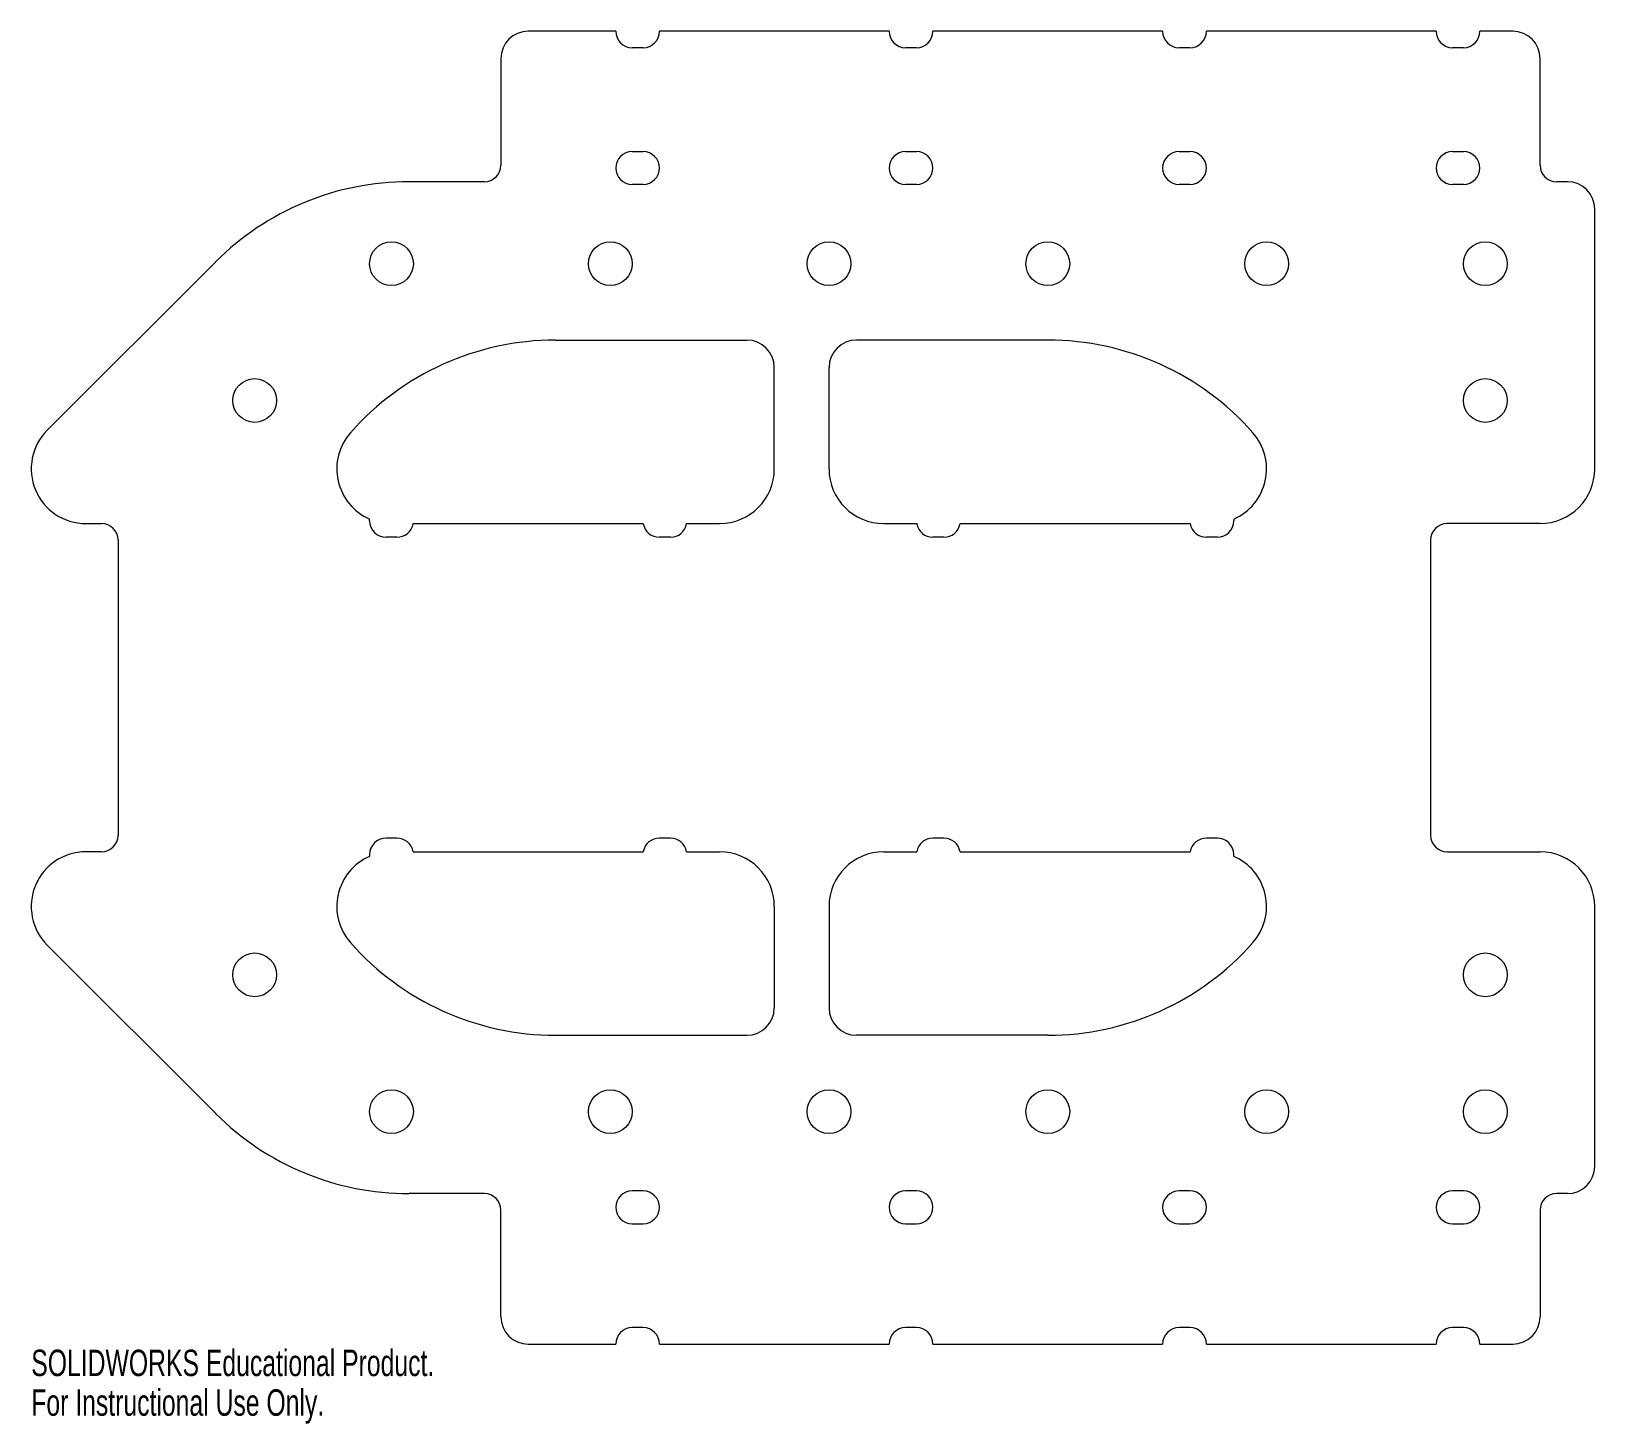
# Model space of a CAD drawing. Header units: millimetres. Extents: x -136 to 150, y -135 to 120.
import ezdxf

# ---------------------------------------------------------------- set-up
doc = ezdxf.new("R2010")
doc.units = ezdxf.units.MM
doc.styles.add('SLDTEXTSTYLE0', font='TXT', dxfattribs={"width": 0.7})

msp = doc.modelspace()

# ---------------------------------------------------------------- linework, layer by layer
at = {"color": 7, "linetype": 'Continuous', "lineweight": 15}
for p, q in [((-29, 120), (-45, 120)), ((21, 120), (-21, 120)), ((71, 120), (29, 120)), ((121, 120), (79, 120)), ((135, 120), (129, 120)), ((-50, 115), (-50, 95.5)), ((-24, 117), (-26, 117)), ((26, 117), (24, 117)), ((76, 117), (74, 117)), ((126, 117), (124, 117)), ((140, 95.5), (140, 115)), ((-26, 98), (-24, 98)), ((24, 98), (26, 98)), ((74, 98), (76, 98)), ((124, 98), (126, 98)), ((-53, 92.5), (-66.79, 92.5)), ((-24, 92), (-26, 92)), ((26, 92), (24, 92)), ((76, 92), (74, 92)), ((126, 92), (124, 92)), ((145, 92.5), (143, 92.5)), ((150, 40), (150, 87.5)), ((-132.93, 47.07), (-102.14, 77.86)), ((-40, 63.54), (-5, 63.54)), ((50, 63.54), (15, 63.54)), ((0, 40), (0, 58.54)), ((10, 40), (10, 58.54)), ((-125.86, 30), (-123, 30)), ((-74, 30.5), (-74, 30.83)), ((-66.04, 30), (-23.96, 30)), ((-16.04, 30), (-10, 30)), ((20, 30), (26.04, 30)), ((33.96, 30), (76.04, 30)), ((84, 30.83), (84, 30.5)), ((140, 30), (123, 30)), ((-120, 27), (-120, -27)), ((-69, 27.5), (-71, 27.5)), ((-19, 27.5), (-21, 27.5)), ((31, 27.5), (29, 27.5)), ((81, 27.5), (79, 27.5)), ((120, 27), (120, -27)), ((-69, -27.5), (-71, -27.5)), ((-19, -27.5), (-21, -27.5)), ((31, -27.5), (29, -27.5)), ((81, -27.5), (79, -27.5)), ((-123, -30), (-125.86, -30)), ((-74, -30.5), (-74, -30.83)), ((-66.04, -30), (-23.96, -30)), ((-16.04, -30), (-10, -30)), ((20, -30), (26.04, -30)), ((33.96, -30), (76.04, -30)), ((84, -30.83), (84, -30.5)), ((123, -30), (140, -30)), ((0, -40), (0, -58.54)), ((10, -40), (10, -58.54)), ((150, -87.5), (150, -40)), ((-132.93, -47.07), (-102.14, -77.86)), ((-40, -63.54), (-5, -63.54)), ((50, -63.54), (15, -63.54)), ((-53, -92.5), (-66.79, -92.5)), ((-24, -92), (-26, -92)), ((26, -92), (24, -92)), ((76, -92), (74, -92)), ((126, -92), (124, -92)), ((145, -92.5), (143, -92.5)), ((-50, -115), (-50, -95.5)), ((140, -95.5), (140, -115)), ((-26, -98), (-24, -98)), ((24, -98), (26, -98)), ((74, -98), (76, -98)), ((124, -98), (126, -98)), ((-24, -117), (-26, -117)), ((26, -117), (24, -117)), ((76, -117), (74, -117)), ((126, -117), (124, -117)), ((-45, -120), (-29, -120)), ((-21, -120), (21, -120)), ((29, -120), (71, -120)), ((79, -120), (121, -120)), ((129, -120), (135, -120))]:
    msp.add_line(p, q, dxfattribs=at)
for centre in [(-70, 77.5), (-30, 77.5), (10, 77.5), (50, 77.5), (90, 77.5), (130, 77.5), (-95, 52.5), (130, 52.5), (-95, -52.5), (130, -52.5), (-70, -77.5), (-30, -77.5), (10, -77.5), (50, -77.5), (90, -77.5), (130, -77.5)]:
    msp.add_circle(centre, 4, dxfattribs=at)
for centre, radius, start, end in [((-45, 115), 5, 90, 180), ((-26, 120), 3, 180, 270), ((-24, 120), 3, 270, 0), ((24, 120), 3, 180, 270), ((26, 120), 3, 270, 0), ((74, 120), 3, 180, 270), ((76, 120), 3, 270, 0), ((124, 120), 3, 180, 270), ((126, 120), 3, 270, 0), ((135, 115), 5, 0, 90), ((-26, 95), 3, 90, 270), ((-24, 95), 3, 270, 90), ((24, 95), 3, 90, 270), ((26, 95), 3, 270, 90), ((74, 95), 3, 90, 270), ((76, 95), 3, 270, 90), ((124, 95), 3, 90, 270), ((126, 95), 3, 270, 90), ((-53, 95.5), 3, 270, 0), ((143, 95.5), 3, 180, 270), ((-66.79, 42.5), 50, 90, 135), ((145, 87.5), 5, 0, 90), ((-40, 13.54), 50, 90, 138.5904), ((-5, 58.54), 5, 0, 90), ((15, 58.54), 5, 90, 180), ((50, 13.54), 50, 41.4096, 90), ((-125.86, 40), 10, 135, 270), ((-70, 40), 10, 138.5904, 246.4218), ((80, 40), 10, 293.5782, 41.4096), ((-10, 40), 10, 270, 0), ((20, 40), 10, 180, 270), ((140, 40), 10, 270, 0), ((-123, 27), 3, 0, 90), ((-71, 30.5), 3, 180, 270), ((-69, 30.5), 3, 270, 350.4059), ((-21, 30.5), 3, 189.5941, 270), ((-19, 30.5), 3, 270, 350.4059), ((29, 30.5), 3, 189.5941, 270), ((31, 30.5), 3, 270, 350.4059), ((79, 30.5), 3, 189.5941, 270), ((81, 30.5), 3, 270, 0), ((123, 27), 3, 90, 180), ((-123, -27), 3, 270, 0), ((-71, -30.5), 3, 90, 180), ((-69, -30.5), 3, 9.5941, 90), ((-21, -30.5), 3, 90, 170.4059), ((-19, -30.5), 3, 9.5941, 90), ((29, -30.5), 3, 90, 170.4059), ((31, -30.5), 3, 9.5941, 90), ((79, -30.5), 3, 90, 170.4059), ((81, -30.5), 3, 0, 90), ((123, -27), 3, 180, 270), ((-125.86, -40), 10, 90, 225), ((-70, -40), 10, 113.5782, 221.4096), ((-10, -40), 10, 0, 90), ((20, -40), 10, 90, 180), ((80, -40), 10, 318.5904, 66.4218), ((140, -40), 10, 0, 90), ((-40, -13.54), 50, 221.4096, 270), ((50, -13.54), 50, 270, 318.5904), ((-5, -58.54), 5, 270, 0), ((15, -58.54), 5, 180, 270), ((-66.79, -42.5), 50, 225, 270), ((145, -87.5), 5, 270, 0), ((-53, -95.5), 3, 0, 90), ((-26, -95), 3, 90, 270), ((-24, -95), 3, 270, 90), ((24, -95), 3, 90, 270), ((26, -95), 3, 270, 90), ((74, -95), 3, 90, 270), ((76, -95), 3, 270, 90), ((124, -95), 3, 90, 270), ((126, -95), 3, 270, 90), ((143, -95.5), 3, 90, 180), ((-45, -115), 5, 180, 270), ((-26, -120), 3, 90, 180), ((-24, -120), 3, 0, 90), ((24, -120), 3, 90, 180), ((26, -120), 3, 0, 90), ((74, -120), 3, 90, 180), ((76, -120), 3, 0, 90), ((124, -120), 3, 90, 180), ((126, -120), 3, 0, 90), ((135, -115), 5, 270, 0)]:
    msp.add_arc(centre, radius, start, end, dxfattribs=at)

# ---------------------------------------------------------------- texts
at = {"color": 7, "linetype": 'Continuous', "char_height": 4.8336, "attachment_point": 1, "style": 'SLDTEXTSTYLE0'}
for s, insert in [('SOLIDWORKS Educational Product.', (-135.86, -121.02)), ('For Instructional Use Only.', (-135.86, -128.27))]:
    msp.add_mtext(s, dxfattribs=dict(at, insert=insert))

doc.saveas('drawing.dxf')
